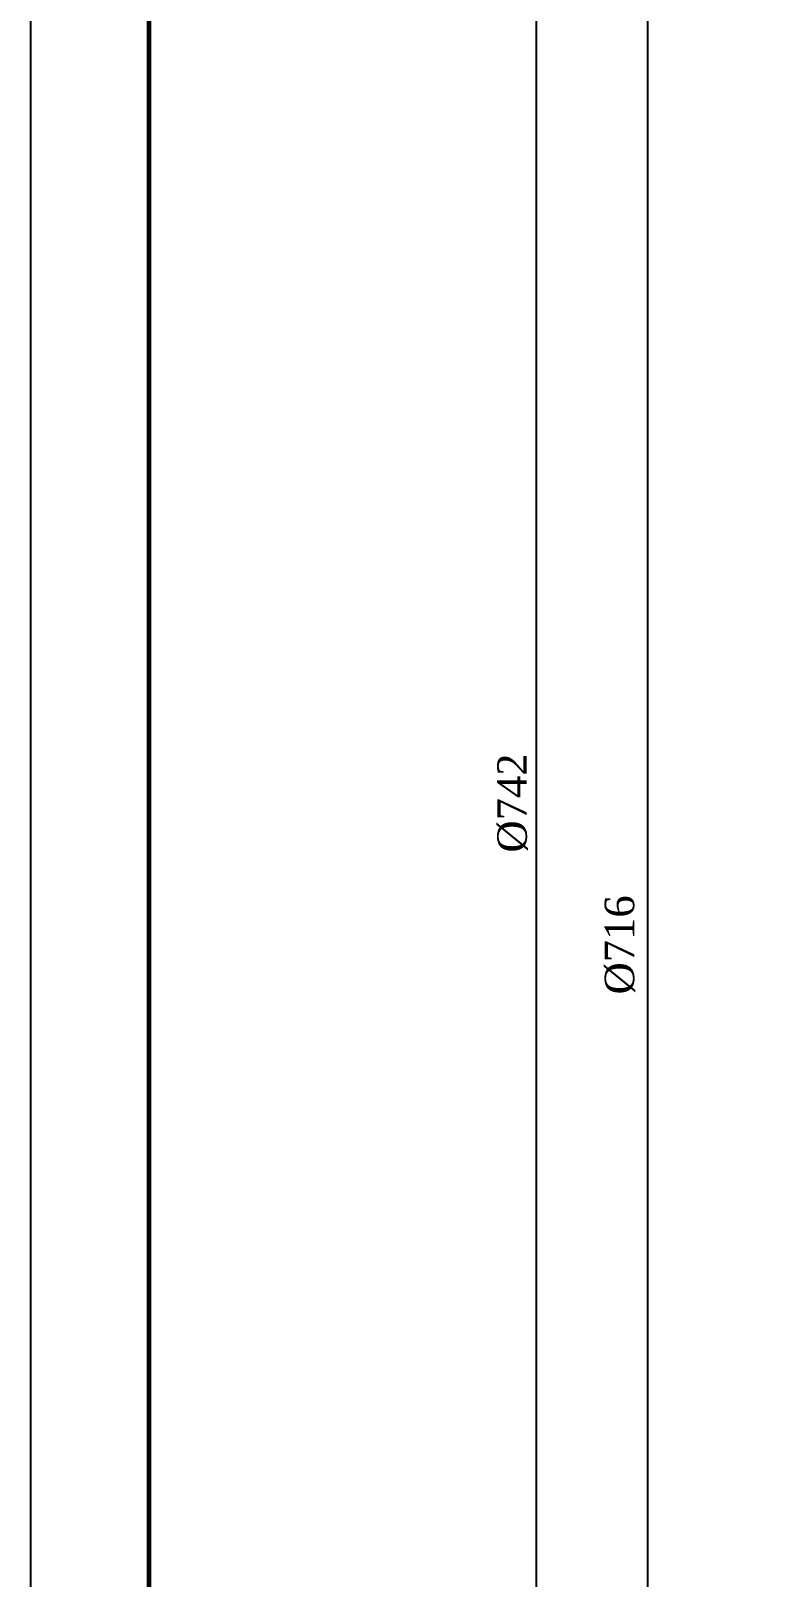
# Paper-space layout 'Лист1' of a CAD drawing. Header units: millimetres. Extents: x -4940 to -1389, y -1786 to 3462.
# Drawn here: x -4939.6 to -4812.6, y -755.6 to -493.8 of the extents above; entities that cross this region are included whole.
import ezdxf

# ---------------------------------------------------------------- set-up
doc = ezdxf.new("R2010")
doc.units = ezdxf.units.MM
doc.dimstyles.new('ISO-25', dxfattribs={"dimtxt": 2.5, "dimasz": 2.5, "dimexe": 1.25, "dimexo": 0.625, "dimtad": 1, "dimtxsty": 'Standard', "dimcen": 2.5, "dimadec": 0, "dimazin": 0, "dimtfac": 1, "dimtmove": 0, "dimatfit": 3, "dimfxl": 1, "dimarcsym": 0})

# ---------------------------------------------------------------- blocks, each defined once
blk = doc.blocks.new('*D47')
at = {"color": 0, "lineweight": -2}
for p, q in [((-4725.13, -451.88), (-4855.29, -451.88)), ((-4854.04, -456.88), (-4854.04, -817.88)), ((-4725.13, -822.88), (-4855.29, -822.88))]:
    blk.add_line(p, q, dxfattribs=at)
at = {"color": 0}
for points in [[(-4854.88, -456.88), (-4853.21, -456.88), (-4854.04, -451.88)], [(-4854.88, -817.88), (-4853.21, -817.88), (-4854.04, -822.88)]]:
    blk.add_solid(points, dxfattribs=at)
at = {"layer": 'Defpoints', "color": 0}
for p in [(-4724.51, -451.88), (-4854.04, -822.88), (-4724.51, -822.88)]:
    blk.add_point(p, dxfattribs=at)
blk = doc.blocks.new('*D48')
at = {"color": 0, "lineweight": -2}
for p, q in [((-4725.13, -458.38), (-4836.45, -458.38)), ((-4835.2, -463.38), (-4835.2, -811.38)), ((-4725.13, -816.38), (-4836.45, -816.38))]:
    blk.add_line(p, q, dxfattribs=at)
at = {"color": 0}
for points in [[(-4836.03, -463.38), (-4834.36, -463.38), (-4835.2, -458.38)], [(-4836.03, -811.38), (-4834.36, -811.38), (-4835.2, -816.38)]]:
    blk.add_solid(points, dxfattribs=at)
at = {"layer": 'Defpoints', "color": 0}
for p in [(-4724.51, -458.38), (-4835.2, -816.38), (-4724.51, -816.38)]:
    blk.add_point(p, dxfattribs=at)

psp = doc.layouts.new('Лист1')

# ---------------------------------------------------------------- linework, layer by layer
psp.add_line((-4939.572, -970.218), (-4939.572, -376.218))
at = {"lineweight": 60}
psp.add_line((-4919.572, -965.218), (-4919.572, -381.218), dxfattribs=at)

# ---------------------------------------------------------------- texts
at = {"color": 5, "char_height": 5, "width": 18.12616, "attachment_point": 1, "rotation": 90}
for s, insert in [('{\\fTimes New Roman|b0|i0|c204|p18;\\C256;%%C742}', (-4860.647, -632.897)), ('{\\fTimes New Roman|b0|i0|c204|p18;\\C256;%%C716}', (-4842.475, -656.919))]:
    psp.add_mtext(s, dxfattribs=dict(at, insert=insert))

# ---------------------------------------------------------------- dimensions: what is measured, and where the dimension line sits
at = {"color": 5}
for base, p1, p2, picture, middle in [((-4854.044, -822.875), (-4724.506, -451.875), (-4724.506, -822.875), '*D47', (-4854.044, -637.375)), ((-4835.197, -816.375), (-4724.506, -458.375), (-4724.506, -816.375), '*D48', (-4835.197, -637.375))]:
    dim = psp.add_linear_dim(base=base, p1=p1, p2=p2, angle=90, text=' ', dimstyle='ISO-25', override={"dimtxt": 5, "dimasz": 5}, dxfattribs=at)
    dim.commit()
    dim.dimension.update_dxf_attribs({"geometry": picture, "text_midpoint": middle, "dimtype": 160})

doc.saveas('drawing.dxf')
